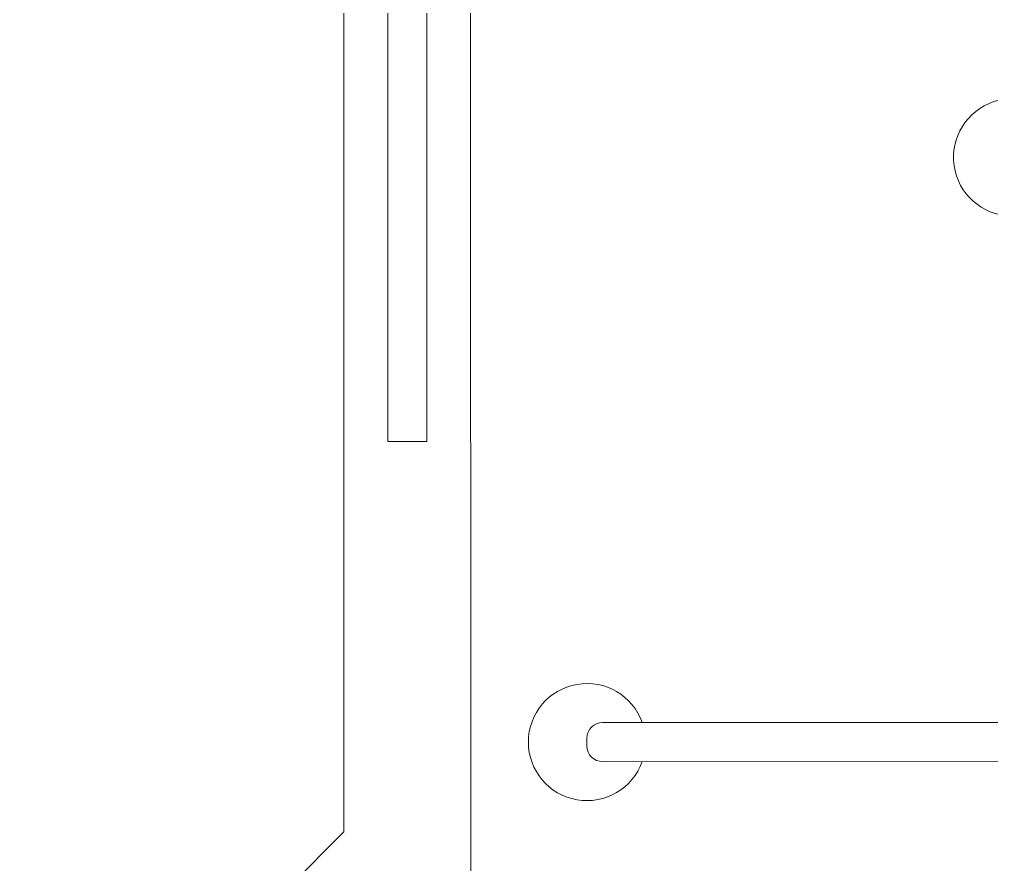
# Model space of a CAD drawing. Header units: metres. Extents: x -18745 to 220762, y -1579758 to -1356048.
# Drawn here: x 153767.4 to 154265.3, y -1411171.3 to -1410738.4 of the extents above; entities that cross this region are included whole.
import ezdxf

# ---------------------------------------------------------------- set-up
doc = ezdxf.new("R2010")
doc.units = ezdxf.units.M
doc.layers.get('0').update_dxf_attribs({"lineweight": 0})
doc.layers.add('A-100 - Copy$0$Medical Equipment and Furniture', color=8, linetype='Continuous', lineweight=0)
doc.layers.add('A-100 - Copy$0$Medical Equipment and Furniture1', color=8, linetype='Continuous', lineweight=5)

# ---------------------------------------------------------------- blocks, each defined once
blk = doc.blocks.new('A-100 - Copy$0$HF16786E-P')
at = {"layer": 'A-100 - Copy$0$Medical Equipment and Furniture1'}
for p, q in [((0, 0.4250000000000114), (-2.140000000000015, 0.4250000000000682)), ((-0.4799999999999898, 0.402499999999975), (-1.659999999999997, 0.4025000000000318)), ((-0.4799999999999613, 0.38250000000005), (-0.4799999999999898, 0.402499999999975)), ((-0.4799999999999613, 0.38250000000005), (-1.659999999999997, 0.38250000000005)), ((-0.2800000000000011, 0.3600000000000136), (-1.860000000000014, 0.3599999999999568)), ((-0.2800000000000011, 0.3600000000000136), (-0.1137481386673471, 0.193748138667388))]:
    blk.add_line(p, q, dxfattribs=at)
for points in [[(-0.47999990959363, 0.38250000000005), (-0.4799999204217613, 0.3825000018906621), (-0.4799999310779981, 0.3825000049843652), (-0.4799999413905027, 0.3825000092812729), (-0.4799999513592468, 0.3825000144375394), (-0.4799999606404981, 0.3825000206250593), (-0.4799999690623906, 0.3825000276718811), (-0.4799999764530014, 0.382500035406224), (-0.4799999828123589, 0.3825000436563073), (-0.4799999891717732, 0.3825000550000368), (-0.4799999941561168, 0.3825000666874985), (-0.4799999975936373, 0.3825000787187491), (-0.4799999994842494, 0.3825000907499998), (-0.4799999999998761, 0.3825001031250395), (-0.4799999989686512, 0.3825001153281278), (-0.479999996562384, 0.3825001277031106), (-0.4799999926092369, 0.3825001399062558), (-0.4799999869373721, 0.382500150562521), (-0.4799999809217752, 0.3825001601875329), (-0.4799999738748681, 0.3825001687812914), (-0.4799999663123629, 0.3825001761719022), (-0.4799999577186611, 0.3825001828749919), (-0.4799999480936492, 0.3825001888906172), (-0.4799999374373556, 0.3825001938750461), (-0.47999992592176, 0.3825001983437915), (-0.4799999138904809, 0.3825002005781926), (-0.4799999015154981, 0.3825002012656569), (-0.4799998887967547, 0.3825002005781357), (-0.4799998760780113, 0.3825001983437346), (-0.4799998637030001, 0.382500194734348), (-0.4799998518436439, 0.3825001895781384), (-0.4799998408436466, 0.3825001830468864), (-0.4799998310467686, 0.3825001747968599), (-0.4799998226248761, 0.3825001665468903), (-0.4799998154061313, 0.3825001565781463), (-0.4799998092186399, 0.3825001455781489), (-0.479999804406134, 0.3825001337187359), (-0.4799998007967474, 0.3825001213437531), (-0.4799997987342408, 0.3825001087968758), (-0.4799997982186426, 0.3825000962499985), (-0.479999799421762, 0.3825000842187478), (-0.4799998016561062, 0.3825000742500038), (-0.4799998049217606, 0.3825000646250487), (-0.4799998092186115, 0.3825000553437121), (-0.479999814203012, 0.3825000464062214), (-0.4799998198748767, 0.3825000383281463), (-0.4799998262342626, 0.382500030765641), (-0.4799998331092752, 0.382500024234389), (-0.479999840499886, 0.3825000183906013), (-0.4799998484061234, 0.3825000134062861), (-0.4799998568279875, 0.3825000091094353), (-0.4799998741873992, 0.3825000032656476), (-0.4799998920623807, 0.382500000343839), (-0.47999990959363, 0.38250000000005)], [(-0.4799999926092369, 0.3825000658281397), (-0.4799999950155041, 0.3825000744218983), (-0.4799999969061446, 0.3825000830156569), (-0.479999998109264, 0.3825000916093586), (-0.4799999984530245, 0.382500100203174), (-0.479999998109264, 0.3825001087968758), (-0.4799999969061446, 0.3825001173906344), (-0.4799999948436096, 0.382500125984393), (-0.4799999919217441, 0.3825001345781516), (-0.4799998068123728, 0.3825001354375104), (-0.4799998019998668, 0.3825001182499932), (-0.4799998002811208, 0.3825001008906384), (-0.4799998006248813, 0.3825000922968798), (-0.4799998019998952, 0.3825000835312267), (-0.4799998038905073, 0.3825000747656304), (-0.4799998068123728, 0.3825000658281397), (-0.4799999926092369, 0.3825000658281397)], [(-0.47999990959363, 0.3825000017187676), (-0.479999943968636, 0.3825000122031383), (-0.4799999441405021, 0.3825000142656449), (-0.4799999427655166, 0.3825000159843626), (-0.4799999448280232, 0.3825000171875104), (-0.4799999479217831, 0.3825000170156159), (-0.4799999511874091, 0.3825000170156159), (-0.4799999534217534, 0.3825000183906013), (-0.4799999470623959, 0.3825000182187637), (-0.4799999437967699, 0.3825000183906582), (-0.4799999410467706, 0.3825000195937491), (-0.4799999427655166, 0.3825000228593467), (-0.4799999455155159, 0.3825000249219102), (-0.4799999520467679, 0.3825000266406278), (-0.4799999594373787, 0.3825000271562544), (-0.4799999628748992, 0.3825000275000434), (-0.4799999661405252, 0.3825000281875077), (-0.4799999546248728, 0.3825000281875077), (-0.4799999546248728, 0.3825000299062822), (-0.4799999590936181, 0.3825000333437174), (-0.4799999640780186, 0.3825000355781185), (-0.4799999754217481, 0.382500037296893), (-0.4799999733592699, 0.3825000379843573), (-0.4799999709530027, 0.3825000378125196), (-0.4799999687186585, 0.3825000379844141), (-0.4799999668280179, 0.3825000388437729), (-0.4799999688905245, 0.3825000458906516), (-0.479999975078016, 0.3825000464062782), (-0.4799999816092679, 0.3825000465781159), (-0.4799999793748952, 0.3825000474375315), (-0.479999976796762, 0.3825000474375315), (-0.4799999712967633, 0.3825000474375315), (-0.479999971984256, 0.3825000501875024), (-0.4799999737030021, 0.382500052250009), (-0.4799999786874025, 0.3825000560312901), (-0.4799999877967593, 0.3825000560312901), (-0.4799999865936115, 0.3825000572343811), (-0.4799999848748939, 0.3825000574062756), (-0.4799999810936129, 0.3825000572343811), (-0.4799999805780146, 0.3825000586093665), (-0.4799999810936413, 0.3825000599844088), (-0.479999981781134, 0.3825000615312888), (-0.4799999816092679, 0.3825000630781119), (-0.4799999116561082, 0.3825000630781119), (-0.47999991114051, 0.3825000620469154), (-0.4799999118280027, 0.3825000610156621), (-0.4799999121717633, 0.3825000598125143), (-0.4799999111404816, 0.3825000584375289), (-0.479999812656132, 0.382500058437472), (-0.479999810937386, 0.3825000625624853), (-0.4799998080155206, 0.3825000625625421), (-0.4799998159217296, 0.3825000470937425), (-0.4799999104529888, 0.3825000453750249), (-0.4799999094217355, 0.3825000433125183), (-0.479999907874884, 0.3825000417656383), (-0.4799999058123774, 0.3825000403906529), (-0.4799999042654974, 0.3825000384999839), (-0.4799998482342573, 0.3825000379843573), (-0.4799998233123972, 0.382500037296893), (-0.4799998571717481, 0.3825000367812663), (-0.4799998582030014, 0.3825000360937452), (-0.4799998582030014, 0.3825000347187597), (-0.4799998582030014, 0.3825000331718797), (-0.4799998588905225, 0.3825000314531053), (-0.4799998563123893, 0.3825000293905987), (-0.4799998533905239, 0.3825000283594022), (-0.4799998501248695, 0.3825000280156701), (-0.4799998468592435, 0.3825000280156701), (-0.4799998398123932, 0.3825000287031344), (-0.4799998331092752, 0.3825000281875077), (-0.4799998377498866, 0.3825000269844168), (-0.4799998434217514, 0.3825000269844168), (-0.4799998489217501, 0.3825000269843599), (-0.4799998539061221, 0.382500025781269), (-0.4799998532186294, 0.3825000223437769), (-0.4799998527030027, 0.3825000183906582), (-0.4799998453123919, 0.3825000183906582), (-0.4799998473748985, 0.3825000171875104), (-0.4799998501248979, 0.3825000171875104), (-0.4799998532186294, 0.3825000171875104), (-0.4799998559686287, 0.3825000159844194), (-0.4799998563123609, 0.3825000140937505), (-0.4799998551092699, 0.3825000122031383), (-0.4799998611248952, 0.3825000092812161), (-0.4799998674842527, 0.3825000068750342), (-0.4799998807186228, 0.3825000036094366), (-0.4799998939530212, 0.3825000018906621), (-0.4799999071873629, 0.3825000017187676), (-0.47999990959363, 0.3825000017187676)], [(-0.4799999525623946, 0.3825001381874813), (-0.4799999520467679, 0.3825001405937769), (-0.4799999517030074, 0.3825001431719102), (-0.4799999872811327, 0.382500144031269), (-0.4799999525623946, 0.3825001443750011), (-0.479999950499888, 0.3825001462656132), (-0.4799999499842613, 0.3825001479843877), (-0.479999950499888, 0.3825001497031622), (-0.4799999529061267, 0.3825001497031622), (-0.4799999513592752, 0.3825001517656688), (-0.4799999523905001, 0.3825001534843864), (-0.4799999546249012, 0.3825001536562809), (-0.4799999599530054, 0.3825001534844432), (-0.4799999613280193, 0.3825001517656688), (-0.4799999632186598, 0.3825001503906833), (-0.4799999673436446, 0.3825001472969234), (-0.4799999675155107, 0.3825001488437465), (-0.4799999666561234, 0.3825001500468943), (-0.4799999657967646, 0.3825001512499853), (-0.4799999656248986, 0.3825001529687597), (-0.4799999816092395, 0.3825001534843864), (-0.4799999779998814, 0.382500154000013), (-0.4799999740467342, 0.382500154000013), (-0.4799999661405252, 0.3825001541719075), (-0.4799999635623919, 0.3825001577812372), (-0.4799999611561248, 0.3825001622499826), (-0.4799999639061241, 0.3825001632812928), (-0.4799999675155107, 0.3825001632812359), (-0.4799999754217481, 0.3825001632812928), (-0.4799999410467706, 0.3825001689531291), (-0.4799999417342633, 0.382500167406306), (-0.4799999419061578, 0.382500165171848), (-0.4799999400154888, 0.3825001646562782), (-0.479999937437384, 0.3825001651719049), (-0.479999935890504, 0.382500168609397), (-0.4799999352029829, 0.3825001708437981), (-0.4799999353748774, 0.3825001730781423), (-0.4799999661405252, 0.3825001730781423), (-0.4799999381248767, 0.3825001737656635), (-0.4799999353748774, 0.382500176687472), (-0.4799999364061307, 0.3825001792656053), (-0.4799999369217574, 0.3825001806406476), (-0.4799999369217574, 0.3825001823594221), (-0.4799999546249012, 0.3825001828749919), (-0.4799999494686347, 0.3825001839062452), (-0.479999943968636, 0.3825001839062452), (-0.4799999324529836, 0.3825001840781397), (-0.4799999312498926, 0.3825001857968573), (-0.479999932453012, 0.3825001880312584), (-0.4799999343436241, 0.3825001885468851), (-0.4799999369217574, 0.3825001885469419), (-0.4799999353749058, 0.3825001931874681), (-0.4799999142342699, 0.3825001983437346), (-0.4799999034061102, 0.3825001997187769), (-0.4799998924061413, 0.3825001995469393), (-0.4799998894842474, 0.382500197828108), (-0.4799998860467554, 0.3825001973124813), (-0.4799998826092633, 0.382500196625017), (-0.4799998802030245, 0.3825001938749892), (-0.4799998630155073, 0.3825001926718983), (-0.4799998796873695, 0.3825001914687505), (-0.4799998762498774, 0.3825001880312584), (-0.4799998722967587, 0.3825001856250196), (-0.4799998679998794, 0.3825001842499773), (-0.4799998633592679, 0.382500183562513), (-0.4799998441092441, 0.3825001828749919), (-0.4799998654217461, 0.3825001828749919), (-0.4799998645623589, 0.3825001804687531), (-0.4799998659373728, 0.3825001799531265), (-0.47999986679676, 0.38250017892193), (-0.4799998686873721, 0.382500176687472), (-0.4799998722967302, 0.3825001775468877), (-0.479999873328012, 0.3825001804687531), (-0.4799998760779829, 0.3825001828749919), (-0.4799998779686234, 0.3825001816719009), (-0.4799998774530252, 0.3825001794375567), (-0.4799998762498774, 0.3825001773749932), (-0.4799998741873992, 0.3825001756562756), (-0.4799998716092375, 0.3825001742812901), (-0.4799998429061247, 0.3825001737656635), (-0.4799998331092468, 0.3825001737656635), (-0.4799998681717454, 0.3825001701562769), (-0.4799998686873721, 0.3825001686093401), (-0.4799998676561188, 0.3825001663750527), (-0.4799998654217745, 0.3825001644843837), (-0.4799998233123972, 0.3825001632812359), (-0.4799998637030001, 0.3825001632812359), (-0.4799998657655067, 0.3825001600156384), (-0.4799998678280133, 0.3825001603593705), (-0.4799998704061466, 0.3825001612187293), (-0.4799998704061466, 0.3825001627656093), (-0.4799998762498774, 0.3825001632812359), (-0.4799998826092633, 0.3825001632812359), (-0.4799998841561148, 0.3825001619063073), (-0.4799998858748893, 0.3825001588124906), (-0.4799998841561433, 0.3825001553750553), (-0.4799998171248774, 0.3825001541719075), (-0.4799998681717739, 0.3825001526250276), (-0.4799998654217745, 0.3825001497031053), (-0.4799998666248939, 0.3825001455781489), (-0.479999810937386, 0.3825001443750011), (-0.4799998657655067, 0.3825001428281212), (-0.4799998671405206, 0.3825001407656146), (-0.4799998674842527, 0.3825001381875381), (-0.4799998710936393, 0.3825001381874813), (-0.4799998719529981, 0.3825001404218824), (-0.4799998728123853, 0.3825001431718533), (-0.4799998793436089, 0.38250014368748), (-0.479999886562382, 0.382500144031269), (-0.4799998870780087, 0.3825001381875381), (-0.4799999525623946, 0.3825001381874813)], [(-0.4799999558280206, 0.3825001553750553), (-0.4799999556561261, 0.382500155890682), (-0.47999995548426, 0.3825001562344141), (-0.4799999544530067, 0.3825001567499839), (-0.4799999534217534, 0.3825001570937161), (-0.4799999525623946, 0.3825001576093428), (-0.4799999520467679, 0.3825001570937729), (-0.4799999517030358, 0.3825001565781463), (-0.4799999518748734, 0.3825001558906251), (-0.479999952218634, 0.3825001553749985), (-0.4799999527342607, 0.3825001550312663), (-0.4799999532498589, 0.3825001548594287), (-0.47999995393738, 0.3825001548593718), (-0.4799999546248728, 0.3825001553749985), (-0.4799999558280206, 0.3825001553750553)], [(-0.479999948953008, 0.3825001553749985), (-0.4799999482655153, 0.3825001588125474), (-0.4799999477498886, 0.3825001607031027), (-0.4799999467186069, 0.3825001622500395), (-0.4799999410467422, 0.3825001622499826), (-0.4799999410467706, 0.3825001582968639), (-0.4799999431092488, 0.3825001584687584), (-0.4799999446561287, 0.3825001570937729), (-0.4799999463748748, 0.382500155546893), (-0.479999948953008, 0.3825001553749985)], [(-0.4799999381248767, 0.3825001455781489), (-0.4799999377811446, 0.3825001483281198), (-0.4799999362342646, 0.3825001514218798), (-0.4799999336561598, 0.3825001524531331), (-0.4799999305623999, 0.3825001524531331), (-0.4799999238592534, 0.3825001526249707), (-0.4799999297029842, 0.3825001478124932), (-0.4799999333123992, 0.3825001459218811), (-0.479999937437384, 0.3825001455781489), (-0.4799999381248767, 0.3825001455781489)], [(-0.4799999345155186, 0.3825001553749985), (-0.4799999334842369, 0.3825001581250262), (-0.4799999317655192, 0.3825001612187862), (-0.4799999269530133, 0.382500162078145), (-0.4799999219686413, 0.382500162078145), (-0.4799999116561082, 0.3825001622499826), (-0.4799999113123761, 0.3825001603594274), (-0.4799999121717349, 0.3825001584688152), (-0.4799999152655232, 0.3825001553749985), (-0.4799999345155186, 0.3825001553749985)], [(-0.47999992437488, 0.3825001747969168), (-0.4799999238592534, 0.3825001756562187), (-0.4799999224842395, 0.3825001758281132), (-0.479999921109254, 0.3825001761719022), (-0.4799999202498952, 0.3825001775468877), (-0.4799999231717607, 0.3825001784062465), (-0.4799999260936261, 0.3825001778906767), (-0.4799999290155199, 0.3825001772031555), (-0.479999932453012, 0.3825001772031555), (-0.4799999329686386, 0.3825001804687531), (-0.4799999295311466, 0.3825001813281119), (-0.4799999255779994, 0.3825001809843798), (-0.4799999173280298, 0.3825001804687531), (-0.4799999161249104, 0.3825001784063033), (-0.4799999116561366, 0.3825001777187254), (-0.4799999090780034, 0.3825001772030987), (-0.4799999066717362, 0.3825001754843811), (-0.47999992437488, 0.3825001747969168)], [(-0.4799999284998648, 0.382500165515637), (-0.4799999266092527, 0.3825001677500381), (-0.4799999247186406, 0.3825001718749945), (-0.4799999087342712, 0.3825001718750514), (-0.4799999083904822, 0.3825001692968613), (-0.4799999099373906, 0.3825001662031013), (-0.4799999070155252, 0.3825001656875315), (-0.4799999083905107, 0.3825001653437425), (-0.4799999185311208, 0.3825001651719049), (-0.4799999284998648, 0.382500165515637)], [(-0.4799999152655232, 0.3825001455781489), (-0.4799999140623754, 0.3825001497031053), (-0.4799999109686439, 0.3825001500468943), (-0.4799999075311234, 0.382500150218732), (-0.4799999071873913, 0.3825001460937756), (-0.4799999109686439, 0.3825001455781489), (-0.4799999152655232, 0.3825001455781489)], [(-0.4799999104530173, 0.3825000482968903), (-0.4799999099373622, 0.3825000551718745), (-0.4799998154061313, 0.3825000556875011), (-0.4799998154061313, 0.3825000539687835), (-0.4799998160936525, 0.3825000520781145), (-0.479999817640504, 0.3825000482968903), (-0.4799999104530173, 0.3825000482968903)], [(-0.4799998939530212, 0.3825000326563099), (-0.4799998972186472, 0.3825000336875064), (-0.4799998991092309, 0.3825000342031331), (-0.4799999009998714, 0.3825000350624919), (-0.4799998956717673, 0.3825000360937452), (-0.4799998896561419, 0.382500036093802), (-0.4799998772811307, 0.3825000360937452), (-0.4799998784842501, 0.3825000343749707), (-0.4799998820936366, 0.3825000335156119), (-0.4799998858748609, 0.3825000333437174), (-0.4799998899998741, 0.3825000333437174), (-0.4799998939530212, 0.3825000326563099)], [(-0.4799998924061413, 0.3825001701562769), (-0.4799998944686479, 0.3825001718749945), (-0.4799998937811267, 0.3825001718749945), (-0.4799998927498734, 0.3825001718749945), (-0.4799998922342752, 0.3825001718750514), (-0.4799998917186485, 0.3825001715312624), (-0.4799998915467825, 0.3825001710156357), (-0.4799998915467825, 0.3825001701562769), (-0.4799998924061413, 0.3825001701562769)], [(-0.4799998870780087, 0.3825001455781489), (-0.4799998851873681, 0.3825001483281198), (-0.4799998838123827, 0.3825001517656119), (-0.4799998796873979, 0.3825001522812386), (-0.4799998752186241, 0.3825001526249707), (-0.4799998752186241, 0.3825001455780921), (-0.479999886562382, 0.3825001455781489), (-0.4799998870780087, 0.3825001455781489)]]:
    blk.add_lwpolyline(points, dxfattribs=at)
for points in [[(-0.4799999289571986, 0.3825001174589033), (-0.4799999289255368, 0.3825001178227581), (-0.4799999288306367, 0.3825001181706966), (-0.4799999286724415, 0.3825001185028896), (-0.4799999284510079, 0.3825001187876182), (-0.4799999281820817, 0.382500119040742), (-0.4799999278657197, 0.382500119230599), (-0.4799999275335267, 0.3825001193570756), (-0.4799999271697004, 0.3825001194995252), (-0.4799999268375075, 0.3825001196893254), (-0.4799999265527788, 0.3825001199423923), (-0.4799999263154859, 0.3825001202429803), (-0.4799999261256858, 0.3825001205751732), (-0.4799999259991523, 0.3825001209389711), (-0.4799999259358572, 0.3825001213186283), (-0.4799999259516881, 0.3825001216982287), (-0.4799999260307573, 0.3825001220778859), (-0.47999992617315, 0.3825001224258813), (-0.4799999263629786, 0.3825001227580742), (-0.4799999266160455, 0.3825001230428029), (-0.4799999269166051, 0.3825001232800673), (-0.4799999272646289, 0.3825001234541219), (-0.4799999276284268, 0.3825001235806553), (-0.479999928008084, 0.3825001236280627), (-0.4799999379737585, 0.3825001236281196), (-0.4799999383059514, 0.3825001236123171), (-0.4799999386223135, 0.3825001235331911), (-0.4799999389228446, 0.3825001233908552), (-0.4799999391917709, 0.3825001232168574), (-0.4799999394448662, 0.3825001229953386), (-0.4799999396346948, 0.3825001227264693), (-0.47999993979289, 0.3825001224259381), (-0.4799999398877901, 0.3825001221095476), (-0.4799999399194235, 0.3825001217773547), (-0.479999939903621, 0.3825001214451618), (-0.4799999398403543, 0.3825001211287713), (-0.4799999397137924, 0.3825001208282401), (-0.4799999395397663, 0.3825001205434546), (-0.4799999393183327, 0.3825001203061902), (-0.4799999390494349, 0.3825001201005875), (-0.4799999387646778, 0.3825001199423923), (-0.4799999384483158, 0.3825001198316613), (-0.4799999379895894, 0.382500119705071), (-0.4799999375624679, 0.3825001195310733), (-0.4799999371512058, 0.3825001192780633), (-0.4799999367873795, 0.3825001189932777), (-0.4799999364551866, 0.3825001186610848), (-0.4799999361704295, 0.3825001182814276), (-0.4799999359489959, 0.3825001178701655), (-0.4799999357749698, 0.382500117443044), (-0.4799999356484079, 0.3825001169843745), (-0.4799999356010005, 0.3825001165097319), (-0.4799999346518575, 0.3825000970530255), (-0.4799999345727883, 0.3825000957559155), (-0.4799999345411265, 0.3825000944429462), (-0.4799999345727883, 0.3825000931458362), (-0.4799999346518575, 0.3825000918328669), (-0.4799999347309836, 0.3825000909786809), (-0.479999934889122, 0.3825000901402973), (-0.4799999350947814, 0.3825000893019137), (-0.4799999353479052, 0.3825000884793326), (-0.4799999356642672, 0.3825000876726676), (-0.4799999360280651, 0.3825000868974939), (-0.4799999364551581, 0.3825000861382364), (-0.479999936913913, 0.3825000854105269), (-0.4799999374359345, 0.3825000847303954), (-0.479999937989561, 0.3825000840659527), (-0.479999938606511, 0.3825000834490879), (-0.4799999392392351, 0.3825000828796306), (-0.4799999399194235, 0.3825000823575806), (-0.4799999406312736, 0.3825000818671924), (-0.4799999413905311, 0.3825000814401278), (-0.4799999421498455, 0.3825000810604706), (-0.4799999429565958, 0.3825000807282777), (-0.479999943763346, 0.382500080443549), (-0.4799999446017296, 0.382500080222087), (-0.4799999454400847, 0.3825000800639486), (-0.4799999463101017, 0.3825000799532177), (-0.4799999471643162, 0.3825000799057534), (-0.4799999480185306, 0.3825000799056966), (-0.4799999488885476, 0.3825000799847658), (-0.4799999498692671, 0.3825000801430178), (-0.4799999508341841, 0.382500080364423), (-0.4799999517833271, 0.3825000806492085), (-0.4799999527166392, 0.3825000809972039), (-0.479999953634092, 0.382500081408466), (-0.479999954282647, 0.382500081740659), (-0.4799999548837661, 0.3825000821361186), (-0.479999955469026, 0.3825000825790426), (-0.4799999560068784, 0.3825000830694307), (-0.4799999564814357, 0.3825000836072263), (-0.4799999569243312, 0.382500084192543), (-0.4799999573039599, 0.3825000848094646), (-0.4799999576361529, 0.3825000854738505), (-0.4799999579050791, 0.3825000861540389), (-0.4799999582847363, 0.3825000873720796), (-0.4799999586169292, 0.3825000886059229), (-0.479999958885827, 0.3825000898714279), (-0.479999959107289, 0.3825000911368761), (-0.4799999592654842, 0.3825000924023243), (-0.4799999593762152, 0.3825000936836886), (-0.4799999594078486, 0.3825000949649393), (-0.4799999593920177, 0.3825000962462468), (-0.4799999593287509, 0.3825000975275543), (-0.4799999579050791, 0.3825001169843176), (-0.479999957810179, 0.3825001173798341), (-0.4799999576677862, 0.382500117743632), (-0.4799999574779861, 0.3825001180916274), (-0.4799999572407216, 0.3825001184080179), (-0.479999956955993, 0.3825001186927466), (-0.4799999566396025, 0.382500118930011), (-0.4799999562915787, 0.3825001191356705), (-0.4799999559119499, 0.3825001192780064), (-0.4799999555322927, 0.3825001193571325), (-0.4799999552001282, 0.3825001195153277), (-0.4799999549153995, 0.3825001197051279), (-0.4799999546464733, 0.3825001199423923), (-0.4799999544408138, 0.382500120227121), (-0.4799999542668445, 0.3825001205276521), (-0.4799999541402826, 0.3825001208599019), (-0.4799999540769875, 0.3825001212078405), (-0.4799999540770159, 0.3825001215716952), (-0.4799999541244517, 0.3825001219197475), (-0.4799999542193802, 0.3825001222518836), (-0.4799999543775471, 0.382500122568274), (-0.4799999545831781, 0.3825001228530027), (-0.4799999548363019, 0.3825001231061265), (-0.4799999551210306, 0.3825001233117291), (-0.4799999554373926, 0.3825001234857837), (-0.4799999557695571, 0.3825001235806553), (-0.4799999561176094, 0.3825001236439221), (-0.4799999564814357, 0.3825001236280627), (-0.4799999711926546, 0.3825001236281196), (-0.4799999715723118, 0.3825001235806553), (-0.4799999719361097, 0.3825001234699243), (-0.4799999722683026, 0.3825001233117291), (-0.4799999725846646, 0.382500123090324), (-0.4799999728535624, 0.3825001228372003), (-0.4799999730908553, 0.3825001225366123), (-0.4799999732648814, 0.3825001222044762), (-0.4799999733914149, 0.3825001218406214), (-0.4799999734546816, 0.3825001214610211), (-0.4799999734705125, 0.3825001210813639), (-0.4799999734230482, 0.3825001207016498), (-0.4799999733123173, 0.382500120337852), (-0.4799999731382911, 0.382500120005659), (-0.4799999729326601, 0.3825001196892686), (-0.4799999726637623, 0.3825001194203992), (-0.4799999723632027, 0.3825001191831348), (-0.4799999720152073, 0.3825001190090802), (-0.4799999716672119, 0.3825001188825468), (-0.4799999713349905, 0.3825001187243515), (-0.4799999710186285, 0.382500118518692), (-0.4799999707655616, 0.3825001182498227), (-0.4799999705440712, 0.3825001179492347), (-0.4799999703700735, 0.3825001176170417), (-0.4799999702751734, 0.3825001172532438), (-0.4799999702277091, 0.382500116889446), (-0.47999997024354, 0.3825001165097888), (-0.4799999711926546, 0.3825000970529686), (-0.4799999713033571, 0.3825000956926488), (-0.4799999713350189, 0.3825000943164127), (-0.479999971319188, 0.3825000929401767), (-0.4799999712242595, 0.3825000915639407), (-0.4799999710819236, 0.3825000901877615), (-0.4799999708604616, 0.3825000888273848), (-0.479999970575733, 0.3825000874827538), (-0.47999997024354, 0.3825000861540389), (-0.4799999699429804, 0.3825000852839935), (-0.479999969594985, 0.3825000844456667), (-0.4799999691994969, 0.3825000836388881), (-0.4799999687407706, 0.3825000828479688), (-0.4799999682345515, 0.3825000821045137), (-0.479999967680925, 0.3825000813768611), (-0.4799999670798059, 0.3825000807124752), (-0.4799999664312793, 0.3825000800638918), (-0.4799999657510909, 0.382500079478632), (-0.4799999650234383, 0.3825000789249771), (-0.4799999642641239, 0.3825000784345889), (-0.4799999634731762, 0.3825000779917218), (-0.4799999626506519, 0.3825000776120646), (-0.4799999611636849, 0.3825000770109455), (-0.4799999596767748, 0.3825000764888955), (-0.4799999581423435, 0.3825000760301691), (-0.4799999566079691, 0.3825000756347094), (-0.4799999550577638, 0.3825000753183758), (-0.4799999534916992, 0.3825000750494496), (-0.4799999519098606, 0.3825000748595926), (-0.4799999503279935, 0.3825000747330591), (-0.4799999487461548, 0.3825000746697924), (-0.4799999471485137, 0.3825000746855949), (-0.4799999455666466, 0.3825000747647209), (-0.4799999443644083, 0.3825000749229162), (-0.4799999431780293, 0.3825000751443213), (-0.4799999420074812, 0.3825000754291068), (-0.4799999408527356, 0.3825000757770454), (-0.4799999397137924, 0.3825000761725619), (-0.4799999385906801, 0.3825000766154858), (-0.4799999374992012, 0.3825000771374789), (-0.4799999365500867, 0.3825000775962621), (-0.4799999356326055, 0.3825000781340009), (-0.479999934746786, 0.3825000787193176), (-0.4799999339084025, 0.382500079367901), (-0.4799999331174831, 0.3825000800639486), (-0.4799999323581687, 0.3825000808073469), (-0.4799999316621779, 0.3825000816141255), (-0.4799999310136229, 0.3825000824525091), (-0.4799999304283347, 0.3825000833225545), (-0.4799999299063131, 0.3825000842558097), (-0.4799999294000941, 0.382500085268191), (-0.4799999289730295, 0.3825000863122341), (-0.4799999285775698, 0.3825000873720796), (-0.4799999282611793, 0.3825000884477276), (-0.4799999279922815, 0.3825000895391781), (-0.4799999277708196, 0.3825000906622904), (-0.4799999276284268, 0.382500091769657), (-0.4799999275335267, 0.3825000929085149), (-0.4799999275018934, 0.3825000940316841), (-0.4799999275335267, 0.3825000951547963)], [(-0.4799998715359948, 0.3825001169843176), (-0.4799998715043614, 0.3825001173481155), (-0.4799998714094329, 0.3825001176961678), (-0.4799998712512377, 0.3825001180283607), (-0.4799998710298041, 0.3825001183130894), (-0.4799998707608495, 0.3825001185662131), (-0.4799998704445159, 0.3825001187559565), (-0.4799998701123229, 0.3825001188825468), (-0.4799998697484682, 0.3825001190090802), (-0.4799998694004728, 0.3825001191831348), (-0.4799998690841107, 0.3825001194045399), (-0.4799998688151845, 0.3825001196734661), (-0.4799998685937226, 0.3825001199898566), (-0.4799998684197249, 0.382500120337852), (-0.4799998682931914, 0.3825001207017067), (-0.4799998682457272, 0.382500121081307), (-0.4799998682457272, 0.3825001214767667), (-0.4799998683247964, 0.3825001218564807), (-0.4799998684513866, 0.3825001222202218), (-0.4799998686411868, 0.3825001225524716), (-0.4799998688784797, 0.3825001228530027), (-0.4799998691632084, 0.3825001231219289), (-0.4799998694795704, 0.3825001233275884), (-0.4799998698275658, 0.3825001234857837), (-0.479999870207223, 0.3825001235964578), (-0.4799998705868802, 0.3825001236281196), (-0.4799998848235418, 0.3825001236281196), (-0.4799998851557348, 0.3825001236122603), (-0.4799998854720968, 0.3825001235332479), (-0.4799998857726564, 0.3825001233908552), (-0.4799998860415542, 0.3825001232168006), (-0.4799998862946495, 0.3825001229953386), (-0.4799998864844781, 0.3825001227264693), (-0.4799998866426733, 0.3825001224258813), (-0.4799998867375734, 0.3825001221094908), (-0.4799998867692068, 0.3825001217773547), (-0.4799998867534043, 0.3825001214451049), (-0.4799998866901376, 0.3825001211287713), (-0.4799998865635757, 0.3825001208282401), (-0.4799998863895496, 0.3825001205435115), (-0.4799998861680876, 0.382500120306247), (-0.4799998858991898, 0.3825001201005875), (-0.4799998856144612, 0.3825001199423923), (-0.4799998852980991, 0.3825001198316613), (-0.4799998849500753, 0.3825001197367328), (-0.4799998846178823, 0.3825001195785944), (-0.4799998843173512, 0.3825001193729349), (-0.479999884048425, 0.3825001191198112), (-0.4799998838111605, 0.3825001188350825), (-0.4799998836371628, 0.3825001185187489), (-0.4799998834947985, 0.3825001181864991), (-0.4799998834156725, 0.3825001178227012), (-0.47999988339987, 0.3825001174589033), (-0.47999988339987, 0.3825001046458851), (-0.4799999042803051, 0.3825001046458851), (-0.4799999042803051, 0.3825001174589033), (-0.4799999042486718, 0.3825001178227012), (-0.4799999041854051, 0.3825001181865559), (-0.4799999040430407, 0.3825001185345513), (-0.479999903869043, 0.382500118850885), (-0.4799999036317502, 0.3825001191356137), (-0.4799999033628524, 0.3825001193729349), (-0.4799999030622644, 0.3825001195785944), (-0.4799999027300998, 0.3825001197367328), (-0.4799999023821044, 0.3825001198316613), (-0.479999902065714, 0.3825001199423923), (-0.4799999017651828, 0.3825001200847851), (-0.4799999014962566, 0.3825001202903877), (-0.4799999012747662, 0.3825001205434546), (-0.479999901084966, 0.3825001208123808), (-0.4799999009584326, 0.3825001211287713), (-0.479999900879335, 0.3825001214451618), (-0.4799999008635041, 0.3825001217772979), (-0.4799999009109683, 0.3825001221095476), (-0.4799999010058968, 0.3825001224417406), (-0.4799999011640637, 0.3825001227264693), (-0.4799999013538923, 0.3825001229953955), (-0.4799999016069876, 0.3825001232326599), (-0.4799999018917163, 0.3825001234066576), (-0.4799999021922758, 0.3825001235332479), (-0.4799999025244688, 0.3825001236122603), (-0.4799999028566617, 0.3825001236281196), (-0.4799999175678806, 0.3825001236280627), (-0.4799999178842427, 0.3825001236123171), (-0.4799999182006047, 0.3825001235173886), (-0.4799999185011359, 0.3825001233908552), (-0.4799999187700905, 0.3825001232009981), (-0.4799999190073549, 0.3825001229795362), (-0.479999919212986, 0.3825001227106668), (-0.4799999193553504, 0.3825001224259381), (-0.4799999194502789, 0.3825001221095476), (-0.4799999194819122, 0.3825001217773547), (-0.4799999194660813, 0.3825001214609642), (-0.4799999194028146, 0.3825001211287713), (-0.4799999192762812, 0.3825001208282401), (-0.479999919102255, 0.3825001205593139), (-0.479999918896624, 0.3825001203061902), (-0.4799999186276978, 0.3825001201005875), (-0.4799999183429691, 0.3825001199423923), (-0.4799999180424379, 0.3825001198317182), (-0.4799999177102166, 0.3825001196734661), (-0.479999917409657, 0.382500119452061), (-0.4799999171407592, 0.3825001191988804), (-0.4799999169193256, 0.3825001188983492), (-0.4799999167611304, 0.3825001185662131), (-0.4799999166503994, 0.3825001182023584), (-0.4799999166029352, 0.3825001178385605), (-0.4799999166187661, 0.3825001174589033), (-0.4799999166187661, 0.3825000828321663), (-0.4799999165871327, 0.3825000824525091), (-0.479999916634597, 0.3825000820728519), (-0.479999916729497, 0.3825000817248565), (-0.4799999169034947, 0.3825000813768611), (-0.4799999171249567, 0.3825000810762731), (-0.4799999173938545, 0.3825000808231493), (-0.4799999176944141, 0.3825000806017442), (-0.4799999180424095, 0.3825000804593515), (-0.4799999184062358, 0.3825000803486205), (-0.4799999187384287, 0.3825000801746796), (-0.4799999190389883, 0.3825000799531608), (-0.4799999192921121, 0.3825000796842346), (-0.4799999194977147, 0.382500079367901), (-0.4799999196559099, 0.3825000790199056), (-0.4799999197350076, 0.3825000786560508), (-0.4799999197666125, 0.3825000782921961), (-0.4799999197191767, 0.3825000779125958), (-0.4799999196242482, 0.3825000775487979), (-0.4799999194502504, 0.382500077216605), (-0.4799999192288169, 0.382500076916017), (-0.4799999189598907, 0.3825000766629501), (-0.4799999186435002, 0.3825000764414312), (-0.4799999182955332, 0.3825000762991522), (-0.4799999179317069, 0.3825000762042237), (-0.4799999175678806, 0.3825000761883643), (-0.479999903331219, 0.3825000761883643), (-0.4799999029515334, 0.3825000762200261), (-0.4799999026035664, 0.3825000762990953), (-0.4799999022555426, 0.3825000764572906), (-0.479999901954983, 0.3825000766628932), (-0.4799999016860852, 0.3825000769318194), (-0.4799999014646232, 0.3825000772324074), (-0.479999901306428, 0.3825000775645435), (-0.479999901195697, 0.3825000779125958), (-0.4799999011640637, 0.382500078292253), (-0.4799999011798946, 0.3825000786560508), (-0.4799999012747946, 0.3825000790198487), (-0.479999901417159, 0.382500079367901), (-0.4799999016228185, 0.3825000796684321), (-0.4799999018759138, 0.3825000799531608), (-0.4799999021606425, 0.3825000801746228), (-0.4799999024928354, 0.382500080332818), (-0.4799999028566333, 0.3825000804594083), (-0.4799999031572213, 0.38250008055428), (-0.4799999034419216, 0.3825000807124752), (-0.4799999036950169, 0.3825000809022754), (-0.4799999039006764, 0.3825000811553423), (-0.4799999040746741, 0.3825000814242685), (-0.4799999041854051, 0.3825000817248565), (-0.4799999042645027, 0.3825000820253877), (-0.4799999042803051, 0.3825000823575806), (-0.4799999042803051, 0.3825000989511977), (-0.47999988339987, 0.3825000989511977), (-0.47999988339987, 0.3825000823575806), (-0.4799998834156725, 0.3825000819937827), (-0.4799998834947985, 0.382500081629928), (-0.4799998836371628, 0.3825000812977351), (-0.4799998838111605, 0.3825000809814014), (-0.479999884048425, 0.3825000806966727), (-0.4799998843173512, 0.382500080443549), (-0.4799998846178823, 0.3825000802379463), (-0.4799998849500753, 0.3825000800797511), (-0.4799998852980991, 0.3825000799848226), (-0.4799998856144612, 0.3825000798740916), (-0.4799998858991898, 0.3825000797159532), (-0.4799998861681161, 0.3825000795260962), (-0.4799998863895496, 0.3825000792729725), (-0.4799998865794066, 0.3825000789883006), (-0.4799998867059401, 0.3825000786877126), (-0.4799998867692068, 0.3825000783555197), (-0.4799998867850377, 0.3825000780233268), (-0.4799998867534043, 0.3825000777069363), (-0.4799998866584758, 0.3825000773747433), (-0.4799998865002806, 0.3825000770900147), (-0.4799998862946495, 0.3825000768210884), (-0.4799998860573851, 0.3825000765996265), (-0.4799998857726564, 0.3825000764098263), (-0.4799998854720968, 0.3825000762832929), (-0.4799998851557348, 0.3825000762041668), (-0.4799998848235418, 0.3825000761884212), (-0.4799998705868802, 0.3825000761883643), (-0.4799998702388564, 0.3825000762199693), (-0.4799998699224659, 0.3825000763307571), (-0.4799998696219347, 0.3825000764889523), (-0.479999869353037, 0.382500076694555), (-0.479999869131575, 0.3825000769476219), (-0.4799998689417464, 0.3825000772323506), (-0.4799998688151845, 0.3825000775487979), (-0.4799998687519178, 0.3825000778809908), (-0.4799998687361153, 0.3825000782131269), (-0.4799998687835512, 0.3825000785611792), (-0.4799998688784797, 0.3825000788775128), (-0.4799998690366465, 0.3825000791781008), (-0.4799998692581084, 0.3825000794469702), (-0.4799998695112038, 0.3825000796684321), (-0.4799998697959609, 0.3825000798582323), (-0.4799998701123229, 0.3825000799848226), (-0.479999870428685, 0.3825000801588203), (-0.4799998707292445, 0.3825000803802823), (-0.4799998709823399, 0.382500080633406), (-0.4799998711879709, 0.3825000809339372), (-0.4799998713619686, 0.3825000812661301), (-0.4799998714726996, 0.3825000816141255), (-0.4799998715359663, 0.3825000819779234), (-0.4799998715359948, 0.3825000823575806)], [(-0.4799998292056387, 0.3825001223152071), (-0.4799998305818178, 0.3825001228372003), (-0.4799998319580538, 0.3825001232959266), (-0.4799998333658948, 0.3825001236913863), (-0.4799998347895666, 0.3825001240235792), (-0.4799998362290694, 0.3825001243083079), (-0.4799998376685437, 0.3825001245139674), (-0.4799998391238205, 0.3825001246563033), (-0.4799998405791541, 0.3825001247354294), (-0.4799998420344309, 0.3825001247512319), (-0.479999843505567, 0.3825001247037676), (-0.4799998449608722, 0.3825001245772341), (-0.4799998460523511, 0.3825001244665032), (-0.4799998471280276, 0.3825001242925055), (-0.4799998481878447, 0.3825001240393817), (-0.4799998492476902, 0.3825001237388506), (-0.4799998502759024, 0.3825001233908552), (-0.4799998512882837, 0.3825001229795362), (-0.4799998522848341, 0.3825001225050073), (-0.4799998532339487, 0.3825001219671549), (-0.4799998541672323, 0.3825001213976975), (-0.4799998550688827, 0.3825001207649734), (-0.4799998559230971, 0.3825001200847851), (-0.4799998567298474, 0.3825001193570756), (-0.4799998575049358, 0.3825001185820156), (-0.4799998582484193, 0.3825001177594345), (-0.4799998589286361, 0.3825001169051916), (-0.4799998595613602, 0.3825001160194006), (-0.4799998601466484, 0.3825001150860885), (-0.4799998605421081, 0.3825001142635642), (-0.479999860874301, 0.3825001134251238), (-0.4799998611432272, 0.3825001125393328), (-0.4799998613646608, 0.3825001116535418), (-0.4799998615070251, 0.3825001107518347), (-0.4799998615703203, 0.3825001098343819), (-0.4799998615861227, 0.3825001089327316), (-0.479999861522856, 0.3825001080152219), (-0.479999861412125, 0.3825001071135716), (-0.4799998612222964, 0.3825001062119213), (-0.4799998609533702, 0.3825001053419328), (-0.4799998606370366, 0.3825001044876899), (-0.4799998602573794, 0.3825001036493063), (-0.4799998598302579, 0.3825001028425845), (-0.4799998593240673, 0.3825001020832701), (-0.4799998587704408, 0.3825001013556744), (-0.4799998581693217, 0.3825001006596267), (-0.4799998575207667, 0.3825001000269026), (-0.4799998568247759, 0.3825000994257834), (-0.4799998560021947, 0.3825000987455951), (-0.4799998551321778, 0.3825000980970117), (-0.47999985424633, 0.3825000975117518), (-0.4799998533130463, 0.3825000969739563), (-0.4799998523481293, 0.3825000964993706), (-0.4799998513673813, 0.382500096072306), (-0.479999850355, 0.3825000957084512), (-0.4799998493267879, 0.3825000954078632), (-0.4799998482827732, 0.3825000951547395), (-0.4799998387916276, 0.3825000937311529), (-0.4799998380482009, 0.3825000935729008), (-0.4799998373363508, 0.3825000933356364), (-0.4799998366245006, 0.382500093066767), (-0.4799998359601148, 0.3825000927187716), (-0.4799998353115882, 0.3825000923391144), (-0.4799998346946666, 0.3825000918961905), (-0.4799998341093499, 0.3825000914216048), (-0.4799998335715259, 0.3825000908838092), (-0.4799998331918971, 0.3825000904566878), (-0.4799998328597042, 0.3825000899821021), (-0.4799998325907779, 0.3825000894759114), (-0.4799998323693444, 0.3825000889539183), (-0.4799998321953183, 0.3825000884002634), (-0.4799998320845873, 0.382500087830806), (-0.4799998320213206, 0.3825000872612918), (-0.4799998320371515, 0.3825000866918913), (-0.4799998321004182, 0.3825000861224339), (-0.4799998322111492, 0.3825000855529197), (-0.4799998324009493, 0.3825000849992648), (-0.4799998326382422, 0.3825000844772717), (-0.4799998329229993, 0.3825000839869404), (-0.4799998332551638, 0.3825000835123546), (-0.4799998336347926, 0.3825000830852332), (-0.479999834061914, 0.3825000826897735), (-0.4799998345206689, 0.3825000823575806), (-0.479999835248293, 0.3825000818830517), (-0.4799998360234099, 0.3825000814875921), (-0.4799998368143292, 0.3825000811237942), (-0.4799998376210795, 0.3825000808232062), (-0.479999838459463, 0.3825000805700824), (-0.4799998392978466, 0.3825000803802823), (-0.4799998401678636, 0.3825000802537488), (-0.479999841022078, 0.3825000801746228), (-0.479999841892095, 0.3825000801588203), (-0.4799998427621119, 0.3825000801904821), (-0.4799998436321289, 0.3825000803012131), (-0.4799998444863149, 0.3825000804594083), (-0.479999845451232, 0.382500080665011), (-0.4799998463845441, 0.3825000809181347), (-0.4799998473178277, 0.3825000812503276), (-0.4799998482352805, 0.382500081629928), (-0.4799998491053259, 0.3825000820570494), (-0.4799998499595404, 0.3825000825474376), (-0.4799998507820646, 0.3825000830852332), (-0.4799998515730124, 0.3825000836863524), (-0.4799998523164959, 0.3825000843190764), (-0.4799998530283176, 0.3825000849992648), (-0.4799998536927035, 0.3825000857269174), (-0.4799998543096251, 0.3825000864862318), (-0.4799998548790825, 0.3825000872930104), (-0.479999855401104, 0.3825000881313372), (-0.4799998558756613, 0.3825000889855232), (-0.4799998560338281, 0.3825000892861112), (-0.4799998562553185, 0.3825000895550374), (-0.4799998565242163, 0.3825000897764426), (-0.4799998568247759, 0.3825000899346946), (-0.4799998572676714, 0.3825000901244948), (-0.4799998577263977, 0.3825000902510283), (-0.479999858185181, 0.382500090314295), (-0.4799998586755123, 0.3825000903300975), (-0.479999859150098, 0.3825000902826332), (-0.4799998596088244, 0.3825000901719022), (-0.4799998600517199, 0.3825000900137638), (-0.4799998604788129, 0.382500089792245), (-0.479999860874301, 0.3825000895233757), (-0.4799998612381273, 0.3825000892228445), (-0.4799998615544894, 0.3825000888589898), (-0.4799998618234156, 0.382500088463587), (-0.4799998620448775, 0.3825000880364655), (-0.479999862171411, 0.3825000875776823), (-0.4799998622505086, 0.3825000871031534), (-0.4799998622505086, 0.3825000866128221), (-0.479999862171411, 0.3825000861382364), (-0.4799998620448491, 0.38250008567951), (-0.4799998616652204, 0.3825000848252671), (-0.4799998612381273, 0.3825000840027428), (-0.4799998607477676, 0.3825000832118235), (-0.4799998601941127, 0.3825000824683116), (-0.4799998595771626, 0.3825000817723208), (-0.4799998589286076, 0.3825000811079349), (-0.4799998582167859, 0.3825000805068157), (-0.4799998574733308, 0.3825000799532177), (-0.479999856698214, 0.3825000794628295), (-0.4799998558756329, 0.382500079035708), (-0.4799998546260156, 0.382500078371379), (-0.4799998533605105, 0.3825000777702598), (-0.4799998520634006, 0.3825000772324074), (-0.4799998507504313, 0.3825000767578786), (-0.4799998494216879, 0.3825000763307571), (-0.4799998480613112, 0.3825000759669024), (-0.4799998466850752, 0.3825000756821737), (-0.4799998453088676, 0.3825000754449093), (-0.4799998439168576, 0.3825000752709116), (-0.4799998425090166, 0.3825000751601806), (-0.4799998411169497, 0.3825000751285188), (-0.4799998397091088, 0.3825000751443781), (-0.4799998383170703, 0.3825000752392498), (-0.4799998372572531, 0.3825000753816425), (-0.4799998362132101, 0.3825000755714427), (-0.4799998351692238, 0.3825000758403689), (-0.4799998341568426, 0.3825000761567026), (-0.4799998331602637, 0.3825000765205573), (-0.4799998321795158, 0.3825000769476787), (-0.4799998312304012, 0.3825000774222076), (-0.4799998302970891, 0.38250007796006), (-0.4799998294112697, 0.3825000785453199), (-0.4799998285412528, 0.3825000791622415), (-0.4799998277187001, 0.3825000798424867), (-0.4799998269277523, 0.38250008055428), (-0.4799998261842688, 0.3825000813135944), (-0.4799998254724755, 0.3825000821203162), (-0.4799998248238921, 0.3825000829586997), (-0.4799998242069705, 0.3825000838286883), (-0.4799998236375131, 0.3825000847303954), (-0.4799998231312941, 0.38250008567951), (-0.4799998227358344, 0.3825000865178936), (-0.4799998224036699, 0.3825000873720796), (-0.4799998221347437, 0.3825000882737299), (-0.4799998219291126, 0.3825000891753803), (-0.4799998217709458, 0.3825000900770306), (-0.4799998216918198, 0.3825000910103427), (-0.4799998216760173, 0.3825000919277954), (-0.4799998217076507, 0.3825000928611075), (-0.4799998218183816, 0.3825000937786172), (-0.4799998219765484, 0.3825000946960131), (-0.4799998222138413, 0.3825000955976634), (-0.47999982249857, 0.3825000964677088), (-0.4799998228465938, 0.3825000973376973), (-0.479999823257856, 0.3825000981602784), (-0.4799998237166108, 0.3825000989670002), (-0.4799998242386323, 0.3825000997421739), (-0.4799998248080897, 0.3825001004697697), (-0.4799998254250113, 0.3825001011658173), (-0.4799998260893972, 0.3825001018143439), (-0.479999826785388, 0.3825001024154631), (-0.4799998275288715, 0.382500102969118), (-0.4799998283039599, 0.3825001034753086), (-0.4799998291265126, 0.3825001039182325), (-0.4799998299649246, 0.3825001043136922), (-0.4799998308349416, 0.3825001046458851), (-0.479999831720761, 0.3825001049148113), (-0.4799998326224113, 0.382500105120414), (-0.4799998392661848, 0.3825001060695854), (-0.4799998413068067, 0.3825001065757192), (-0.4799998433315693, 0.3825001071294309), (-0.4799998453405294, 0.382500107762155), (-0.4799998473336586, 0.3825001084423434), (-0.4799998478081875, 0.3825001086796078), (-0.4799998482353089, 0.3825001089643365), (-0.4799998486465995, 0.3825001093123319), (-0.4799998490103974, 0.3825001096919891), (-0.479999849310957, 0.3825001101191106), (-0.4799998495798832, 0.3825001105778369), (-0.4799998497697118, 0.3825001110523658), (-0.4799998499120761, 0.3825001115586133), (-0.4799998500069762, 0.3825001120805496), (-0.4799998500227787, 0.3825001126025995), (-0.4799998499753713, 0.3825001131245926), (-0.4799998498646119, 0.3825001136466426), (-0.4799998497064166, 0.3825001141370308), (-0.4799998494533497, 0.3825001148488241), (-0.4799998491369593, 0.3825001155290124), (-0.479999848773133, 0.3825001161775958), (-0.4799998483618708, 0.3825001167945175), (-0.479999847903116, 0.3825001173956366), (-0.4799998473969254, 0.3825001179492347), (-0.4799998468432705, 0.3825001184554822), (-0.4799998462737847, 0.3825001189142085), (-0.4799998456410606, 0.3825001193412731), (-0.4799998449925056, 0.3825001197051279), (-0.4799998443281481, 0.3825001200214615), (-0.4799998436163264, 0.3825001202903877), (-0.4799998429044763, 0.3825001204960472), (-0.4799998421767953, 0.3825001206541856), (-0.4799998414333402, 0.3825001207491709), (-0.4799998406898851, 0.3825001207807759), (-0.4799998398514731, 0.3825001207491709), (-0.4799998390289204, 0.38250012063844), (-0.4799998382063677, 0.3825001204643854), (-0.4799998373996175, 0.3825001202429235), (-0.4799998366086982, 0.3825001199582516), (-0.4799998358494122, 0.3825001196260018), (-0.4799998351059287, 0.382500119230599), (-0.4799998343940786, 0.3825001187876182), (-0.4799998337297211, 0.3825001182972301), (-0.479999833096997, 0.3825001177435752), (-0.4799998324958779, 0.3825001171583722), (-0.479999831942223, 0.3825001165255912), (-0.4799998314518348, 0.3825001158612054), (-0.4799998309931368, 0.3825001151652145), (-0.4799998305976771, 0.3825001144217595), (-0.4799998302496817, 0.3825001136624451), (-0.4799998300440222, 0.3825001133302521), (-0.4799998297908985, 0.3825001130296641), (-0.4799998295061982, 0.3825001127607948), (-0.4799998291740053, 0.3825001125551353), (-0.4799998288101506, 0.3825001123969969), (-0.4799998284305218, 0.3825001123020684), (-0.4799998280508646, 0.3825001122546041), (-0.4799998276554049, 0.3825001122862091), (-0.4799998272599453, 0.3825001123653351), (-0.479999826896119, 0.382500112507671), (-0.479999826563926, 0.3825001126974712), (-0.4799998262633665, 0.3825001129505949), (-0.4799998259944687, 0.3825001132353805), (-0.4799998257888092, 0.3825001135675166), (-0.4799998256148399, 0.3825001139313713), (-0.4799998255199398, 0.3825001143110285), (-0.4799998254724755, 0.3825001147064313), (-0.4799998255040805, 0.3825001150861453), (-0.4799998259786378, 0.3825001188825468), (-0.479999826026102, 0.3825001193254707), (-0.4799998261526355, 0.3825001197683378), (-0.4799998263266616, 0.3825001201796567), (-0.4799998265481236, 0.3825001205593139), (-0.4799998268170498, 0.3825001209231687), (-0.4799998271334118, 0.3825001212395023), (-0.4799998274814072, 0.3825001215084285), (-0.4799998278768669, 0.3825001217298905)]]:
    blk.add_lwpolyline(points, close=True, dxfattribs=at)
blk = doc.blocks.new('A-100 - Copy$0$HF12177-P')
for p, q in [((-0.0099999999999945, -0.0307768353717535), (-0.0099999999999945, -0.3240065014399303)), ((0.0100000000000051, -0.0307768353717535), (0.0100000000000051, -0.3240065014399303))]:
    blk.add_line(p, q)
for centre, radius, start, end in [((-0.2995828026329743, -0.1143533693951433), 0.03, 37.47122063443059, 358.5287793655249), ((5.3e-15, -0.3320130161670391), 0.03, 109.4712206344879, 70.52877936551205), ((-0.0019999999999953, -0.3240065014399303), 0.008, 180, 269.6267349524439), ((0.002000000000006, -0.3240065014399303), 0.008, 270.3732650475562, 0), ((1.07e-14, -0.0170130161670334), 0.315, 269.62673495244, 270.373265047558)]:
    blk.add_arc(centre, radius, start, end)
blk = doc.blocks.new('A-100 - Copy$0$MONITOR ARM PLAN')
for p, q in [((0.02499999999997726, -0.4937500000000057, 2.884949923066148e-09), (0.02500000000003411, -0.1837499999999892, 2.884949923283001e-09)), ((0.02500000000003411, -0.1837499999999892, 2.884949923283001e-09), (0.1999999999999886, -0.1837499999999608, 2.939084461879983e-09)), ((0.1999999999999886, -0.4437499999999943, 2.939084461698109e-09), (0.1999999999999886, -0.1837499999999608, 2.939084461879983e-09)), ((0.1999999999999886, -0.4437499999999943, 2.939084461698109e-09), (0.1500000000000341, -0.4937499999999773, 2.923617450635419e-09)), ((0.02499999999997726, -0.4937500000000057, 2.884949923066148e-09), (0.1500000000000341, -0.4937499999999773, 2.923617450635419e-09))]:
    blk.add_line(p, q)
at = {"layer": 'A-100 - Copy$0$Medical Equipment and Furniture1'}
for p, q in [((0.02500000000003411, 0.03750000000000853), (-5.684341886080801e-14, 0.03750000000000853)), ((-5.684341886080801e-14, 0.03750000000000853), (0, -0.03749999999999432)), ((0.02500000000003411, 0.03750000000000853), (0.02500000000003411, -0.0374999999999801)), ((0.1450000000000387, 0.01250000000003126), (0.02500000000003411, 0.01250000000000284)), ((0.1500000000000341, 0.007499999999993179), (0.1500000000000341, -0.03249999999997044)), ((0.02500000000003411, -0.0374999999999801), (0, -0.03749999999999432)), ((0.02500000000003411, -0.0374999999999801), (0.1450000000000387, -0.03749999999996589)), ((0.09375, -0.0374999999999801), (0.09375, -0.04000000000000625)), ((0.1437500000000114, -0.03750000000002274), (0.1437500000000114, -0.03999999999999204)), ((0.0987500000000523, -0.04499999999998749), (0.1387500000000159, -0.04499999999998749)), ((0.1000000000000227, -0.04499999999998749), (0.0999999999999659, -0.183749999999975)), ((0.1375000000000455, -0.04499999999997328), (0.1374999999999886, -0.1837499999999608))]:
    blk.add_line(p, q, dxfattribs=at)
for centre, start, end in [((0.1450000000000387, 0.0075000000000216, -3.499747055762833e-09), 0, 90), ((0.1450000000000387, -0.03249999999998465), 270, 0), ((0.09874999999999545, -0.03999999999997783), 179.9999999999968, 270), ((0.1387500000000159, -0.03999999999999204), 270, 359.9999999999968)]:
    blk.add_arc(centre, 0.005, start, end, dxfattribs=at)
blk = doc.blocks.new('A-100 - Copy')
at = {"layer": 'A-100 - Copy$0$Medical Equipment and Furniture', "xscale": 1000, "yscale": 1000, "zscale": 1000}
for name, p, rotation in [('A-100 - Copy$0$HF16786E-P', (153573.6609811697, -1411434.619360605, -1.030745937491417e-06), 270.0149936594165), ('A-100 - Copy$0$MONITOR ARM PLAN', (154580.5602821989, -1410970.284965624, 6.843682154311637e-08), 305.9850316752795)]:
    blk.add_blockref(name, p, dxfattribs=dict(at, rotation=rotation))
at = {"layer": 'A-100 - Copy$0$Medical Equipment and Furniture', "extrusion": (-1.926890227025513e-13, -1.39404792095828e-12, -1), "xscale": -1000.000000000001, "yscale": 1000.000000000001, "zscale": -1000.000000000001, "rotation": 90.01496832471715}
blk.add_blockref('A-100 - Copy$0$HF12177-P', (-154390.0395372792, -1411108.630357613, 2.231847049223462e-06), dxfattribs=at)

msp = doc.modelspace()

# ---------------------------------------------------------------- block references
msp.add_blockref('A-100 - Copy', (0, 0))

doc.saveas('drawing.dxf')
